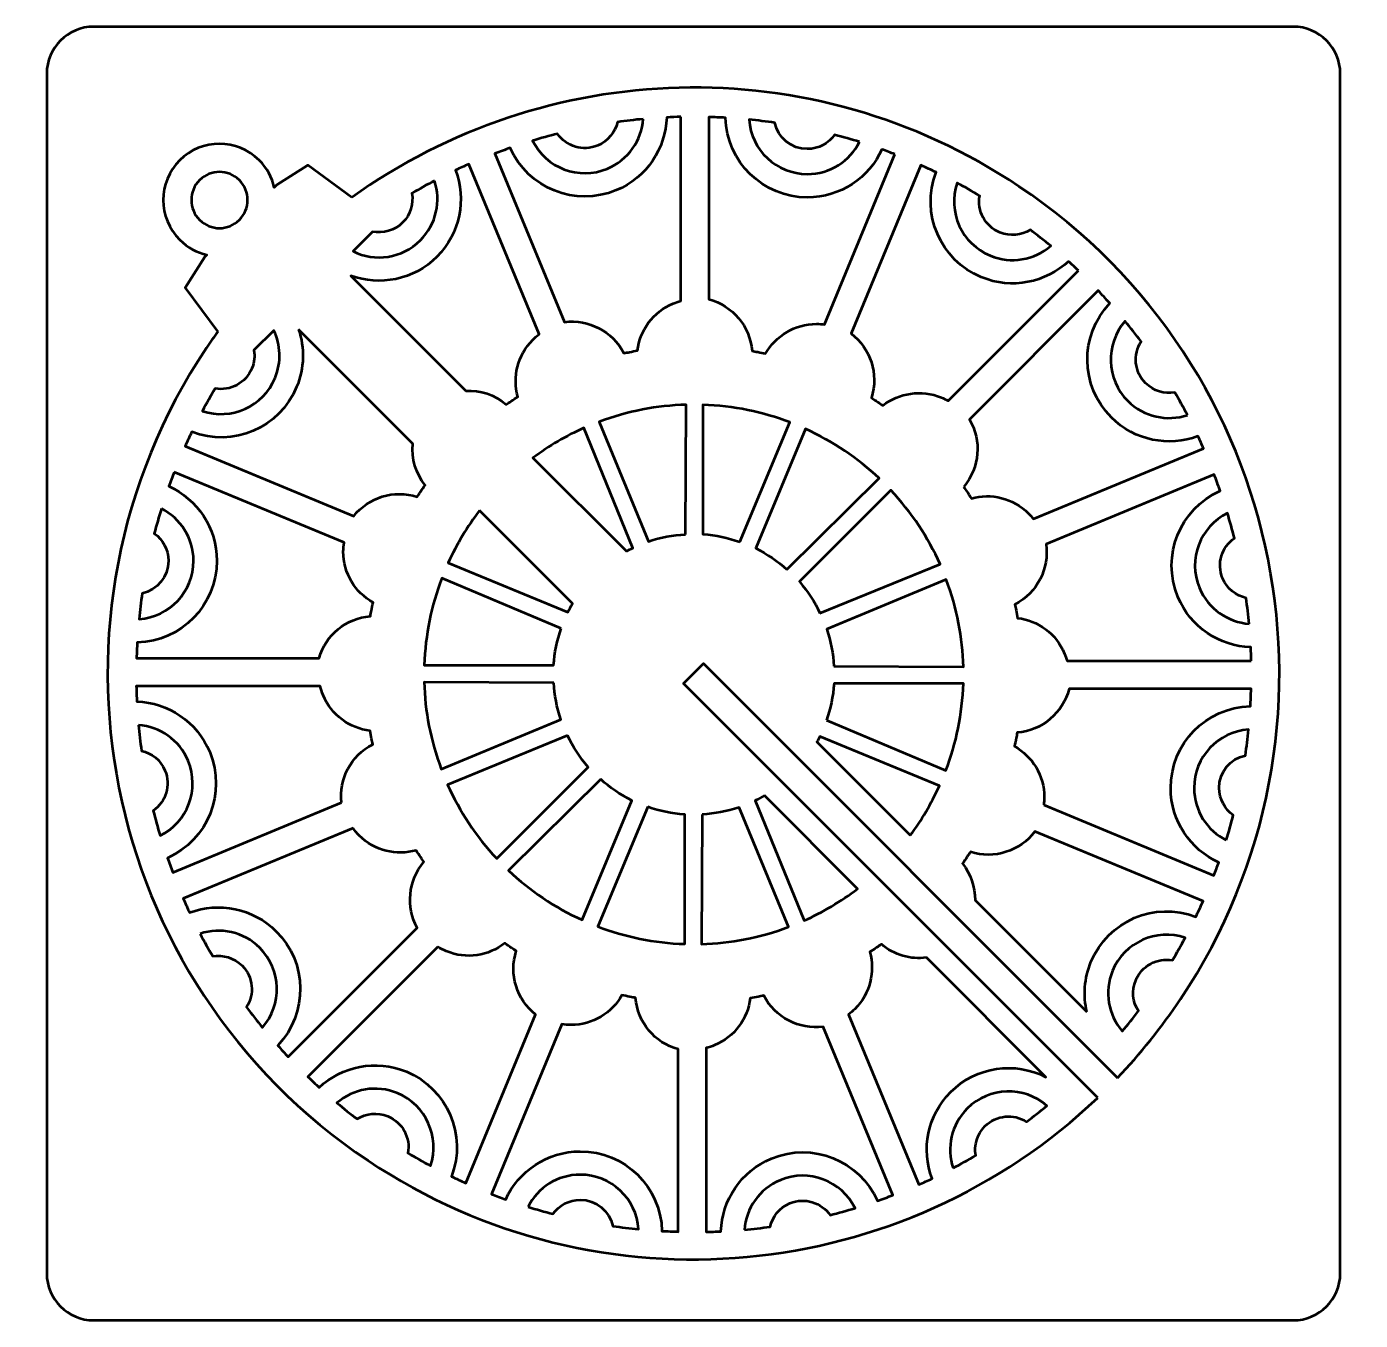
# Model space of a CAD drawing. Header units: centimetres. Extents: x -22.1 to 21.9, y -6.9 to 14.1.
# Drawn here: x -22.11 to -7.89, y -6.9 to 6.9 of the extents above; entities that cross this region are included whole.
import ezdxf

# ---------------------------------------------------------------- set-up
doc = ezdxf.new("R2010")
doc.units = ezdxf.units.CM
doc.header["$MEASUREMENT"] = 0
doc.layers.add('Layer 1', color=7, linetype='Continuous')

msp = doc.modelspace()

# ---------------------------------------------------------------- linework, layer by layer
at = {"layer": 'Layer 1', "color": 1, "lineweight": 53}
msp.add_open_spline([(-21.9, -6.4), (-21.9, -6.4), (-21.9, 6.4), (-21.9, 6.4), (-21.9, 6.4), (-21.9, 6.67609), (-21.67609, 6.9), (-21.4, 6.9), (-21.4, 6.9), (-21.4, 6.9), (-8.6, 6.9), (-8.6, 6.9), (-8.6, 6.9), (-8.32391, 6.9), (-8.1, 6.67609), (-8.1, 6.4), (-8.1, 6.4), (-8.1, 6.4), (-8.1, -6.4), (-8.1, -6.4), (-8.1, -6.4), (-8.1, -6.67609), (-8.32391, -6.9), (-8.6, -6.9), (-8.6, -6.9), (-8.6, -6.9), (-21.4, -6.9), (-21.4, -6.9), (-21.4, -6.9), (-21.67609, -6.9), (-21.9, -6.67609), (-21.9, -6.4)], degree=3, knots=[0, 0, 0, 0, 0.11111111, 0.11111111, 0.11111111, 0.11111111, 0.22222222, 0.22222222, 0.22222222, 0.22222222, 0.33333333, 0.33333333, 0.33333333, 0.33333333, 0.44444444, 0.44444444, 0.44444444, 0.44444444, 0.55555556, 0.55555556, 0.55555556, 0.55555556, 0.66666667, 0.66666667, 0.66666667, 0.66666667, 0.77777778, 0.77777778, 0.77777778, 0.77777778, 1, 1, 1, 1], dxfattribs=at)
at = {"layer": 'Layer 1', "color": 3, "lineweight": 53}
for points in [[(-10.47533, -4.31255), (-10.23171, -4.05638), (-10.00639, -3.77625), (-9.80332, -3.47233), (-9.80332, -3.47233), (-7.88593, -0.60276), (-8.65812, 3.27929), (-11.52768, 5.19667), (-11.52768, 5.19667), (-13.75484, 6.68481), (-16.59176, 6.55254), (-18.64675, 5.07719)], [(-20.07625, 3.64548), (-20.11711, 3.58853), (-20.15745, 3.53103), (-20.19668, 3.47231), (-20.19668, 3.47231), (-22.11407, 0.60273), (-21.34188, -3.27931), (-18.47232, -5.19669), (-18.47232, -5.19669), (-15.99298, -6.85332), (-12.75804, -6.50185), (-10.68731, -4.52484)]]:
    msp.add_open_spline(points, degree=3, knots=[0, 0, 0, 0, 0.25, 0.25, 0.25, 0.25, 0.5, 0.5, 0.5, 0.5, 1, 1, 1, 1], dxfattribs=at)
at = {"layer": 'Layer 1', "lineweight": 53}
for points, knots in [([(-15.135, 5.93775), (-15.135, 5.93775), (-15.135, 3.97382), (-15.135, 3.97382), (-15.135, 3.97382), (-15.16273, 3.96662), (-15.1903, 3.95743), (-15.21753, 3.94615), (-15.21753, 3.94615), (-15.43295, 3.85693), (-15.57172, 3.66089), (-15.59796, 3.44484), (-15.59796, 3.44484), (-15.6264, 3.43985), (-15.65486, 3.43451), (-15.68328, 3.4288), (-15.68328, 3.4288), (-15.7033, 3.42479), (-15.72331, 3.42058), (-15.74331, 3.41621), (-15.74331, 3.41621), (-15.86427, 3.65184), (-16.11941, 3.78148), (-16.37454, 3.74959), (-16.37454, 3.74959), (-16.37454, 3.74959), (-17.11876, 5.54629), (-17.11876, 5.54629), (-17.11876, 5.54629), (-17.06445, 5.56705), (-17.01001, 5.58696), (-16.95548, 5.60603), (-16.95548, 5.60603), (-16.7639, 5.1753), (-16.26269, 4.97345), (-15.82456, 5.15494), (-15.82456, 5.15494), (-15.49809, 5.29017), (-15.29736, 5.60075), (-15.28626, 5.93235), (-15.28626, 5.93235), (-15.23579, 5.93479), (-15.18537, 5.9366), (-15.135, 5.93775)], [0, 0, 0, 0, 0.08333333, 0.08333333, 0.08333333, 0.08333333, 0.16666667, 0.16666667, 0.16666667, 0.16666667, 0.25, 0.25, 0.25, 0.25, 0.33333333, 0.33333333, 0.33333333, 0.33333333, 0.41666667, 0.41666667, 0.41666667, 0.41666667, 0.5, 0.5, 0.5, 0.5, 0.58333333, 0.58333333, 0.58333333, 0.58333333, 0.66666667, 0.66666667, 0.66666667, 0.66666667, 0.75, 0.75, 0.75, 0.75, 0.83333333, 0.83333333, 0.83333333, 0.83333333, 1, 1, 1, 1]), ([(-15.53674, 5.91475), (-15.55378, 5.68762), (-15.69511, 5.47818), (-15.91989, 5.38506), (-15.91989, 5.38506), (-16.22481, 5.25879), (-16.57248, 5.39237), (-16.71678, 5.68381), (-16.71678, 5.68381), (-16.6283, 5.71065), (-16.53958, 5.73513), (-16.4507, 5.75768), (-16.4507, 5.75768), (-16.35728, 5.62313), (-16.17977, 5.56691), (-16.02225, 5.63215), (-16.02225, 5.63215), (-15.91115, 5.67817), (-15.83577, 5.77396), (-15.81119, 5.88298), (-15.81119, 5.88298), (-15.7197, 5.89574), (-15.6282, 5.90639), (-15.53674, 5.91475)], [0, 0, 0, 0, 0.14285714, 0.14285714, 0.14285714, 0.14285714, 0.28571429, 0.28571429, 0.28571429, 0.28571429, 0.42857143, 0.42857143, 0.42857143, 0.42857143, 0.57142857, 0.57142857, 0.57142857, 0.57142857, 0.71428571, 0.71428571, 0.71428571, 0.71428571, 1, 1, 1, 1]), ([(-12.85172, 5.53917), (-12.85172, 5.53917), (-13.60358, 3.72399), (-13.60358, 3.72399), (-13.60358, 3.72399), (-13.63086, 3.72764), (-13.65868, 3.72955), (-13.68697, 3.72955), (-13.68697, 3.72955), (-13.92012, 3.72954), (-14.12335, 3.60153), (-14.23026, 3.41197), (-14.23026, 3.41197), (-14.25846, 3.41825), (-14.2868, 3.4242), (-14.31524, 3.4298), (-14.31524, 3.4298), (-14.33528, 3.43376), (-14.35536, 3.43753), (-14.37552, 3.44113), (-14.37552, 3.44113), (-14.39721, 3.7065), (-14.58514, 3.92483), (-14.835, 3.99178), (-14.835, 3.99178), (-14.835, 3.99178), (-14.835, 5.93556), (-14.835, 5.93556), (-14.835, 5.93556), (-14.77556, 5.93396), (-14.71637, 5.93148), (-14.6574, 5.92815), (-14.6574, 5.92815), (-14.64524, 5.45689), (-14.25943, 5.07861), (-13.78519, 5.07861), (-13.78519, 5.07861), (-13.43183, 5.07861), (-13.12751, 5.28875), (-12.99037, 5.59084), (-12.99037, 5.59084), (-12.94387, 5.57417), (-12.89766, 5.55694), (-12.85172, 5.53917)], [0, 0, 0, 0, 0.08333333, 0.08333333, 0.08333333, 0.08333333, 0.16666667, 0.16666667, 0.16666667, 0.16666667, 0.25, 0.25, 0.25, 0.25, 0.33333333, 0.33333333, 0.33333333, 0.33333333, 0.41666667, 0.41666667, 0.41666667, 0.41666667, 0.5, 0.5, 0.5, 0.5, 0.58333333, 0.58333333, 0.58333333, 0.58333333, 0.66666667, 0.66666667, 0.66666667, 0.66666667, 0.75, 0.75, 0.75, 0.75, 0.83333333, 0.83333333, 0.83333333, 0.83333333, 1, 1, 1, 1]), ([(-13.22852, 5.67044), (-13.33119, 5.46714), (-13.54189, 5.32771), (-13.78522, 5.32771), (-13.78522, 5.32771), (-14.11525, 5.32772), (-14.38531, 5.58417), (-14.4071, 5.90866), (-14.4071, 5.90866), (-14.31508, 5.89962), (-14.22374, 5.88826), (-14.13302, 5.87509), (-14.13302, 5.87509), (-14.09819, 5.71503), (-13.9557, 5.59516), (-13.78522, 5.59516), (-13.78522, 5.59516), (-13.66496, 5.59515), (-13.55866, 5.65481), (-13.49424, 5.74612), (-13.49424, 5.74612), (-13.40482, 5.72289), (-13.31621, 5.69771), (-13.22852, 5.67044)], [0, 0, 0, 0, 0.14285714, 0.14285714, 0.14285714, 0.14285714, 0.28571429, 0.28571429, 0.28571429, 0.28571429, 0.42857143, 0.42857143, 0.42857143, 0.42857143, 0.57142857, 0.57142857, 0.57142857, 0.57142857, 0.71428571, 0.71428571, 0.71428571, 0.71428571, 1, 1, 1, 1]), ([(-18.64675, 5.07719), (-18.64675, 5.07719), (-19.11494, 5.42309), (-19.11494, 5.42309), (-19.11494, 5.42309), (-19.11494, 5.42309), (-19.44446, 5.2138), (-19.44446, 5.2138), (-19.44446, 5.2138), (-19.44446, 5.2138), (-19.47244, 5.18583), (-19.47244, 5.18583), (-19.47244, 5.18583), (-19.49679, 5.29186), (-19.55022, 5.39258), (-19.63282, 5.47517), (-19.63282, 5.47517), (-19.86709, 5.70944), (-20.24706, 5.70943), (-20.48135, 5.47515), (-20.48135, 5.47515), (-20.71561, 5.24088), (-20.71561, 4.86091), (-20.48135, 4.62665), (-20.48135, 4.62665), (-20.39875, 4.54405), (-20.29804, 4.49061), (-20.192, 4.46626), (-20.192, 4.46626), (-20.192, 4.46626), (-20.21377, 4.44449), (-20.21377, 4.44449), (-20.21377, 4.44449), (-20.21377, 4.44449), (-20.42309, 4.11493), (-20.42309, 4.11493), (-20.42309, 4.11493), (-20.42309, 4.11493), (-20.07625, 3.64548), (-20.07625, 3.64548)], [0, 0, 0, 0, 0.09090909, 0.09090909, 0.09090909, 0.09090909, 0.18181818, 0.18181818, 0.18181818, 0.18181818, 0.27272727, 0.27272727, 0.27272727, 0.27272727, 0.36363636, 0.36363636, 0.36363636, 0.36363636, 0.45454545, 0.45454545, 0.45454545, 0.45454545, 0.54545455, 0.54545455, 0.54545455, 0.54545455, 0.63636364, 0.63636364, 0.63636364, 0.63636364, 0.72727273, 0.72727273, 0.72727273, 0.72727273, 0.81818182, 0.81818182, 0.81818182, 0.81818182, 1, 1, 1, 1]), ([(-17.42975, 3.01664), (-17.42975, 3.01664), (-18.64719, 4.23407), (-18.64719, 4.23407), (-18.64719, 4.23407), (-18.64719, 4.23407), (-18.65605, 4.24294), (-18.65605, 4.24294), (-18.65605, 4.24294), (-18.34679, 4.12942), (-17.98618, 4.19675), (-17.7379, 4.44503), (-17.7379, 4.44503), (-17.48803, 4.6949), (-17.42144, 5.05865), (-17.53807, 5.36925), (-17.53807, 5.36925), (-17.49121, 5.39138), (-17.44413, 5.41286), (-17.39684, 5.4337), (-17.39684, 5.4337), (-17.39684, 5.4337), (-16.64562, 3.62009), (-16.64562, 3.62009), (-16.64562, 3.62009), (-16.66965, 3.6022), (-16.69268, 3.58237), (-16.7145, 3.56056), (-16.7145, 3.56056), (-16.87936, 3.39569), (-16.93255, 3.16146), (-16.87412, 2.95182), (-16.87412, 2.95182), (-16.89849, 2.93633), (-16.92274, 2.9205), (-16.94681, 2.90434), (-16.94681, 2.90434), (-16.96376, 2.89298), (-16.98066, 2.88144), (-16.99745, 2.86973), (-16.99745, 2.86973), (-17.12133, 2.9749), (-17.27661, 3.02385), (-17.42975, 3.01664)], [0, 0, 0, 0, 0.08333333, 0.08333333, 0.08333333, 0.08333333, 0.16666667, 0.16666667, 0.16666667, 0.16666667, 0.25, 0.25, 0.25, 0.25, 0.33333333, 0.33333333, 0.33333333, 0.33333333, 0.41666667, 0.41666667, 0.41666667, 0.41666667, 0.5, 0.5, 0.5, 0.5, 0.58333333, 0.58333333, 0.58333333, 0.58333333, 0.66666667, 0.66666667, 0.66666667, 0.66666667, 0.75, 0.75, 0.75, 0.75, 0.83333333, 0.83333333, 0.83333333, 0.83333333, 1, 1, 1, 1]), ([(-10.89333, 4.29758), (-10.89333, 4.29758), (-12.28302, 2.90789), (-12.28302, 2.90789), (-12.28302, 2.90789), (-12.30617, 2.92121), (-12.33045, 2.9332), (-12.35578, 2.9437), (-12.35578, 2.9437), (-12.57119, 3.03292), (-12.80794, 2.99242), (-12.97927, 2.85821), (-12.97927, 2.85821), (-13.00291, 2.8748), (-13.02681, 2.89114), (-13.05095, 2.90721), (-13.05095, 2.90721), (-13.06794, 2.91852), (-13.08506, 2.9297), (-13.10229, 2.94073), (-13.10229, 2.94073), (-13.02041, 3.19536), (-13.1117, 3.47029), (-13.31888, 3.62742), (-13.31888, 3.62742), (-13.31888, 3.62742), (-12.57532, 5.4225), (-12.57532, 5.4225), (-12.57532, 5.4225), (-12.51999, 5.39784), (-12.46521, 5.37245), (-12.41098, 5.34632), (-12.41098, 5.34632), (-12.5801, 4.90627), (-12.36841, 4.40915), (-11.93028, 4.22767), (-11.93028, 4.22767), (-11.60381, 4.09244), (-11.24225, 4.17011), (-10.99994, 4.39674), (-10.99994, 4.39674), (-10.96394, 4.36408), (-10.9284, 4.33103), (-10.89333, 4.29758)], [0, 0, 0, 0, 0.08333333, 0.08333333, 0.08333333, 0.08333333, 0.16666667, 0.16666667, 0.16666667, 0.16666667, 0.25, 0.25, 0.25, 0.25, 0.33333333, 0.33333333, 0.33333333, 0.33333333, 0.41666667, 0.41666667, 0.41666667, 0.41666667, 0.5, 0.5, 0.5, 0.5, 0.58333333, 0.58333333, 0.58333333, 0.58333333, 0.66666667, 0.66666667, 0.66666667, 0.66666667, 0.75, 0.75, 0.75, 0.75, 0.83333333, 0.83333333, 0.83333333, 0.83333333, 1, 1, 1, 1]), ([(-20.26922, 5.26303), (-20.15208, 5.38017), (-19.96209, 5.38016), (-19.84495, 5.26303), (-19.84495, 5.26303), (-19.72781, 5.14589), (-19.72781, 4.9559), (-19.84495, 4.83876), (-19.84495, 4.83876), (-19.96209, 4.72163), (-20.15208, 4.72162), (-20.26922, 4.83876), (-20.26922, 4.83876), (-20.38635, 4.9559), (-20.38635, 5.1459), (-20.26922, 5.26303)], [0, 0, 0, 0, 0.2, 0.2, 0.2, 0.2, 0.4, 0.4, 0.4, 0.4, 0.6, 0.6, 0.6, 0.6, 1, 1, 1, 1]), ([(-17.76275, 5.25714), (-17.69159, 5.04078), (-17.742, 4.7932), (-17.91406, 4.62114), (-17.91406, 4.62114), (-18.10841, 4.4268), (-18.39912, 4.38767), (-18.63233, 4.50364), (-18.63233, 4.50364), (-18.63233, 4.50364), (-18.42298, 4.71257), (-18.42298, 4.71257), (-18.42298, 4.71257), (-18.31076, 4.69079), (-18.19008, 4.72334), (-18.10316, 4.81026), (-18.10316, 4.81026), (-18.01813, 4.89529), (-17.98514, 5.01264), (-18.00415, 5.12276), (-18.00415, 5.12276), (-17.92451, 5.16956), (-17.84405, 5.21441), (-17.76275, 5.25714)], [0, 0, 0, 0, 0.14285714, 0.14285714, 0.14285714, 0.14285714, 0.28571429, 0.28571429, 0.28571429, 0.28571429, 0.42857143, 0.42857143, 0.42857143, 0.42857143, 0.57142857, 0.57142857, 0.57142857, 0.57142857, 0.71428571, 0.71428571, 0.71428571, 0.71428571, 1, 1, 1, 1]), ([(-11.83497, 4.45781), (-12.13987, 4.58411), (-12.29124, 4.92439), (-12.18721, 5.23253), (-12.18721, 5.23253), (-12.10565, 5.18896), (-12.02562, 5.14352), (-11.94683, 5.09662), (-11.94683, 5.09662), (-11.9759, 4.93541), (-11.89014, 4.77014), (-11.73262, 4.70489), (-11.73262, 4.70489), (-11.62153, 4.65888), (-11.50049, 4.67331), (-11.40602, 4.73301), (-11.40602, 4.73301), (-11.33231, 4.67733), (-11.26007, 4.62017), (-11.18949, 4.56142), (-11.18949, 4.56142), (-11.36215, 4.41287), (-11.61017, 4.3647), (-11.83497, 4.45781)], [0, 0, 0, 0, 0.14285714, 0.14285714, 0.14285714, 0.14285714, 0.28571429, 0.28571429, 0.28571429, 0.28571429, 0.42857143, 0.42857143, 0.42857143, 0.42857143, 0.57142857, 0.57142857, 0.57142857, 0.57142857, 0.71428571, 0.71428571, 0.71428571, 0.71428571, 1, 1, 1, 1]), ([(-12.11749, 1.99119), (-11.94386, 2.19573), (-11.9234, 2.48586), (-12.05605, 2.71059), (-12.05605, 2.71059), (-12.05605, 2.71059), (-10.68254, 4.0841), (-10.68254, 4.0841), (-10.68254, 4.0841), (-10.64028, 4.03958), (-10.59884, 3.99458), (-10.55822, 3.94911), (-10.55822, 3.94911), (-10.88287, 3.60727), (-10.87752, 3.06698), (-10.5422, 2.73164), (-10.5422, 2.73164), (-10.29233, 2.48177), (-9.92857, 2.41518), (-9.61798, 2.53182), (-9.61798, 2.53182), (-9.59737, 2.48818), (-9.57733, 2.44434), (-9.55784, 2.40033), (-9.55784, 2.40033), (-9.55784, 2.40033), (-11.37379, 1.64814), (-11.37379, 1.64814), (-11.37379, 1.64814), (-11.38989, 1.66902), (-11.40753, 1.6891), (-11.42666, 1.70825), (-11.42666, 1.70825), (-11.59154, 1.87311), (-11.82576, 1.9263), (-12.03541, 1.86786), (-12.03541, 1.86786), (-12.0509, 1.89224), (-12.06673, 1.91648), (-12.08289, 1.94056), (-12.08289, 1.94056), (-12.09425, 1.95751), (-12.10578, 1.9744), (-12.11749, 1.99119)], [0, 0, 0, 0, 0.08333333, 0.08333333, 0.08333333, 0.08333333, 0.16666667, 0.16666667, 0.16666667, 0.16666667, 0.25, 0.25, 0.25, 0.25, 0.33333333, 0.33333333, 0.33333333, 0.33333333, 0.41666667, 0.41666667, 0.41666667, 0.41666667, 0.5, 0.5, 0.5, 0.5, 0.58333333, 0.58333333, 0.58333333, 0.58333333, 0.66666667, 0.66666667, 0.66666667, 0.66666667, 0.75, 0.75, 0.75, 0.75, 0.83333333, 0.83333333, 0.83333333, 0.83333333, 1, 1, 1, 1]), ([(-9.73008, 2.7565), (-9.94644, 2.68533), (-10.19402, 2.73574), (-10.36608, 2.9078), (-10.36608, 2.9078), (-10.59943, 3.14117), (-10.60906, 3.51347), (-10.39502, 3.75833), (-10.39502, 3.75833), (-10.33637, 3.68687), (-10.27979, 3.61427), (-10.22496, 3.54078), (-10.22496, 3.54078), (-10.31352, 3.40298), (-10.29753, 3.21747), (-10.17697, 3.09691), (-10.17697, 3.09691), (-10.09194, 3.01188), (-9.97459, 2.97889), (-9.86447, 2.9979), (-9.86447, 2.9979), (-9.81766, 2.91825), (-9.77281, 2.83779), (-9.73008, 2.7565)], [0, 0, 0, 0, 0.14285714, 0.14285714, 0.14285714, 0.14285714, 0.28571429, 0.28571429, 0.28571429, 0.28571429, 0.42857143, 0.42857143, 0.42857143, 0.42857143, 0.57142857, 0.57142857, 0.57142857, 0.57142857, 0.71428571, 0.71428571, 0.71428571, 0.71428571, 1, 1, 1, 1]), ([(-19.21287, 3.66839), (-19.21287, 3.66839), (-17.99489, 2.4504), (-17.99489, 2.4504), (-17.99489, 2.4504), (-18.00974, 2.29058), (-17.96171, 2.13209), (-17.86446, 2.00796), (-17.86446, 2.00796), (-17.88105, 1.98432), (-17.8974, 1.96042), (-17.91346, 1.93627), (-17.91346, 1.93627), (-17.92477, 1.91928), (-17.93594, 1.90218), (-17.94699, 1.88493), (-17.94699, 1.88493), (-18.1968, 1.96527), (-18.46618, 1.87891), (-18.62466, 1.67996), (-18.62466, 1.67996), (-18.62466, 1.67996), (-20.42296, 2.42485), (-20.42296, 2.42485), (-20.42296, 2.42485), (-20.40012, 2.47579), (-20.37666, 2.52626), (-20.35257, 2.57625), (-20.35257, 2.57625), (-19.91253, 2.40712), (-19.4154, 2.61882), (-19.23392, 3.05695), (-19.23392, 3.05695), (-19.15, 3.25955), (-19.14809, 3.47565), (-19.21287, 3.66839)], [0, 0, 0, 0, 0.1, 0.1, 0.1, 0.1, 0.2, 0.2, 0.2, 0.2, 0.3, 0.3, 0.3, 0.3, 0.4, 0.4, 0.4, 0.4, 0.5, 0.5, 0.5, 0.5, 0.6, 0.6, 0.6, 0.6, 0.7, 0.7, 0.7, 0.7, 0.8, 0.8, 0.8, 0.8, 1, 1, 1, 1]), ([(-19.46406, 3.15226), (-19.59036, 2.84736), (-19.93066, 2.69598), (-20.23878, 2.80002), (-20.23878, 2.80002), (-20.1952, 2.88158), (-20.14977, 2.96161), (-20.10286, 3.04041), (-20.10286, 3.04041), (-19.94166, 3.01132), (-19.77639, 3.09709), (-19.71114, 3.2546), (-19.71114, 3.2546), (-19.68467, 3.31852), (-19.67822, 3.38573), (-19.68887, 3.44927), (-19.68887, 3.44927), (-19.68887, 3.44927), (-19.47777, 3.65992), (-19.47777, 3.65992), (-19.47777, 3.65992), (-19.40408, 3.5059), (-19.39357, 3.32244), (-19.46406, 3.15226)], [0, 0, 0, 0, 0.14285714, 0.14285714, 0.14285714, 0.14285714, 0.28571429, 0.28571429, 0.28571429, 0.28571429, 0.42857143, 0.42857143, 0.42857143, 0.42857143, 0.57142857, 0.57142857, 0.57142857, 0.57142857, 0.71428571, 0.71428571, 0.71428571, 0.71428571, 1, 1, 1, 1]), ([(-15.08542, 1.48432), (-15.21702, 1.47741), (-15.34949, 1.45298), (-15.47962, 1.40961), (-15.47962, 1.40961), (-15.47962, 1.40961), (-16.00766, 2.68441), (-16.00766, 2.68441), (-16.00766, 2.68441), (-15.70219, 2.79924), (-15.38869, 2.85865), (-15.0785, 2.86741), (-15.0785, 2.86741), (-15.0785, 2.86741), (-15.08542, 1.48432), (-15.08542, 1.48432)], [0, 0, 0, 0, 0.2, 0.2, 0.2, 0.2, 0.4, 0.4, 0.4, 0.4, 0.6, 0.6, 0.6, 0.6, 1, 1, 1, 1]), ([(-14.507, 1.40454), (-14.63123, 1.44853), (-14.76296, 1.47665), (-14.89979, 1.48638), (-14.89979, 1.48638), (-14.89979, 1.48638), (-14.89978, 2.86621), (-14.89978, 2.86621), (-14.89978, 2.86621), (-14.57361, 2.85539), (-14.26126, 2.79031), (-13.97134, 2.67969), (-13.97134, 2.67969), (-13.97134, 2.67969), (-14.507, 1.40454), (-14.507, 1.40454)], [0, 0, 0, 0, 0.2, 0.2, 0.2, 0.2, 0.4, 0.4, 0.4, 0.4, 0.6, 0.6, 0.6, 0.6, 1, 1, 1, 1]), ([(-15.71638, 1.30327), (-15.71638, 1.30327), (-16.71296, 2.29985), (-16.71296, 2.29985), (-16.71296, 2.29985), (-16.5417, 2.42781), (-16.35942, 2.53423), (-16.16984, 2.6191), (-16.16984, 2.6191), (-16.16984, 2.6191), (-15.64694, 1.33865), (-15.64694, 1.33865), (-15.64694, 1.33865), (-15.67032, 1.3275), (-15.69347, 1.3157), (-15.71638, 1.30327)], [0, 0, 0, 0, 0.2, 0.2, 0.2, 0.2, 0.4, 0.4, 0.4, 0.4, 0.6, 0.6, 0.6, 0.6, 1, 1, 1, 1]), ([(-14.00314, 1.10949), (-14.10108, 1.19766), (-14.21203, 1.27405), (-14.3347, 1.33541), (-14.3347, 1.33541), (-14.3347, 1.33541), (-13.80667, 2.6102), (-13.80667, 2.6102), (-13.80667, 2.6102), (-13.50948, 2.4754), (-13.2458, 2.29573), (-13.02028, 2.0826), (-13.02028, 2.0826), (-13.02028, 2.0826), (-14.00314, 1.10949), (-14.00314, 1.10949)], [0, 0, 0, 0, 0.2, 0.2, 0.2, 0.2, 0.4, 0.4, 0.4, 0.4, 0.6, 0.6, 0.6, 0.6, 1, 1, 1, 1]), ([(-20.54029, 2.14872), (-20.54029, 2.14872), (-18.72813, 1.39812), (-18.72813, 1.39812), (-18.72813, 1.39812), (-18.73316, 1.36624), (-18.7358, 1.33356), (-18.7358, 1.30026), (-18.7358, 1.30026), (-18.73579, 1.06711), (-18.60779, 0.86388), (-18.41822, 0.75696), (-18.41822, 0.75696), (-18.4245, 0.72876), (-18.43045, 0.70043), (-18.43606, 0.67198), (-18.43606, 0.67198), (-18.44001, 0.65195), (-18.44379, 0.63187), (-18.44739, 0.61171), (-18.44739, 0.61171), (-18.70822, 0.59039), (-18.9236, 0.40846), (-18.99447, 0.16499), (-18.99447, 0.16499), (-18.99447, 0.16499), (-20.94146, 0.16499), (-20.94146, 0.16499), (-20.94146, 0.16499), (-20.93985, 0.22013), (-20.9375, 0.27508), (-20.93441, 0.32983), (-20.93441, 0.32983), (-20.46314, 0.34198), (-20.08487, 0.72779), (-20.08485, 1.20202), (-20.08485, 1.20202), (-20.08486, 1.5554), (-20.29499, 1.85972), (-20.5971, 1.99685), (-20.5971, 1.99685), (-20.57882, 2.04782), (-20.5599, 2.09844), (-20.54029, 2.14872)], [0, 0, 0, 0, 0.08333333, 0.08333333, 0.08333333, 0.08333333, 0.16666667, 0.16666667, 0.16666667, 0.16666667, 0.25, 0.25, 0.25, 0.25, 0.33333333, 0.33333333, 0.33333333, 0.33333333, 0.41666667, 0.41666667, 0.41666667, 0.41666667, 0.5, 0.5, 0.5, 0.5, 0.58333333, 0.58333333, 0.58333333, 0.58333333, 0.66666667, 0.66666667, 0.66666667, 0.66666667, 0.75, 0.75, 0.75, 0.75, 0.83333333, 0.83333333, 0.83333333, 0.83333333, 1, 1, 1, 1]), ([(-9.04963, 0.13499), (-9.04963, 0.13499), (-11.01507, 0.13499), (-11.01507, 0.13499), (-11.01507, 0.13499), (-11.022, 0.16063), (-11.03064, 0.1861), (-11.04106, 0.21129), (-11.04106, 0.21129), (-11.13029, 0.42669), (-11.32634, 0.56546), (-11.54238, 0.5917), (-11.54238, 0.5917), (-11.54738, 0.62015), (-11.55271, 0.6486), (-11.55841, 0.67704), (-11.55841, 0.67704), (-11.56243, 0.69704), (-11.56664, 0.71705), (-11.57102, 0.73706), (-11.57102, 0.73706), (-11.33202, 0.85975), (-11.20207, 1.12047), (-11.2391, 1.37921), (-11.2391, 1.37921), (-11.2391, 1.37921), (-9.44474, 2.12246), (-9.44474, 2.12246), (-9.44474, 2.12246), (-9.4226, 2.06483), (-9.40143, 2.00709), (-9.38119, 1.94922), (-9.38119, 1.94922), (-9.81193, 1.75765), (-10.01377, 1.25644), (-9.83229, 0.81831), (-9.83229, 0.81831), (-9.69706, 0.49183), (-9.38648, 0.29111), (-9.05489, 0.28002), (-9.05489, 0.28002), (-9.05254, 0.23162), (-9.05078, 0.18328), (-9.04963, 0.13499)], [0, 0, 0, 0, 0.08333333, 0.08333333, 0.08333333, 0.08333333, 0.16666667, 0.16666667, 0.16666667, 0.16666667, 0.25, 0.25, 0.25, 0.25, 0.33333333, 0.33333333, 0.33333333, 0.33333333, 0.41666667, 0.41666667, 0.41666667, 0.41666667, 0.5, 0.5, 0.5, 0.5, 0.58333333, 0.58333333, 0.58333333, 0.58333333, 0.66666667, 0.66666667, 0.66666667, 0.66666667, 0.75, 0.75, 0.75, 0.75, 0.83333333, 0.83333333, 0.83333333, 0.83333333, 1, 1, 1, 1]), ([(-13.65055, 0.64407), (-13.7073, 0.76301), (-13.78057, 0.87605), (-13.87042, 0.97969), (-13.87042, 0.97969), (-13.87042, 0.97969), (-12.89474, 1.95537), (-12.89474, 1.95537), (-12.89474, 1.95537), (-12.67175, 1.7171), (-12.4969, 1.4502), (-12.3701, 1.16697), (-12.3701, 1.16697), (-12.3701, 1.16697), (-13.65055, 0.64407), (-13.65055, 0.64407)], [0, 0, 0, 0, 0.2, 0.2, 0.2, 0.2, 0.4, 0.4, 0.4, 0.4, 0.6, 0.6, 0.6, 0.6, 1, 1, 1, 1]), ([(-20.6767, 1.75871), (-20.4734, 1.65604), (-20.33397, 1.44534), (-20.33397, 1.20201), (-20.33397, 1.20201), (-20.33397, 0.87198), (-20.59042, 0.60191), (-20.91491, 0.58012), (-20.91491, 0.58012), (-20.90586, 0.67214), (-20.89452, 0.76347), (-20.88134, 0.85421), (-20.88134, 0.85421), (-20.72129, 0.88904), (-20.60141, 1.03152), (-20.60142, 1.202), (-20.60142, 1.202), (-20.6014, 1.32227), (-20.66106, 1.42856), (-20.75237, 1.49299), (-20.75237, 1.49299), (-20.72914, 1.5824), (-20.70397, 1.67102), (-20.6767, 1.75871)], [0, 0, 0, 0, 0.14285714, 0.14285714, 0.14285714, 0.14285714, 0.28571429, 0.28571429, 0.28571429, 0.28571429, 0.42857143, 0.42857143, 0.42857143, 0.42857143, 0.57142857, 0.57142857, 0.57142857, 0.57142857, 0.71428571, 0.71428571, 0.71428571, 0.71428571, 1, 1, 1, 1]), ([(-17.28304, 1.73856), (-17.28304, 1.73856), (-16.29062, 0.74614), (-16.29062, 0.74614), (-16.29062, 0.74614), (-16.30862, 0.71574), (-16.32565, 0.68453), (-16.34166, 0.65252), (-16.34166, 0.65252), (-16.34166, 0.65252), (-17.61646, 1.18055), (-17.61646, 1.18055), (-17.61646, 1.18055), (-17.52484, 1.38252), (-17.41252, 1.569), (-17.28304, 1.73856)], [0, 0, 0, 0, 0.2, 0.2, 0.2, 0.2, 0.4, 0.4, 0.4, 0.4, 0.6, 0.6, 0.6, 0.6, 1, 1, 1, 1]), ([(-9.07247, 0.53048), (-9.2996, 0.54753), (-9.50905, 0.68885), (-9.60217, 0.91367), (-9.60217, 0.91367), (-9.72844, 1.21855), (-9.59486, 1.56622), (-9.30342, 1.71052), (-9.30342, 1.71052), (-9.27657, 1.62204), (-9.25209, 1.53333), (-9.22955, 1.44445), (-9.22955, 1.44445), (-9.3641, 1.35102), (-9.42032, 1.17352), (-9.35507, 1.016), (-9.35507, 1.016), (-9.30906, 0.9049), (-9.21327, 0.82952), (-9.10424, 0.80493), (-9.10424, 0.80493), (-9.09149, 0.71345), (-9.08084, 0.62195), (-9.07247, 0.53048)], [0, 0, 0, 0, 0.14285714, 0.14285714, 0.14285714, 0.14285714, 0.28571429, 0.28571429, 0.28571429, 0.28571429, 0.42857143, 0.42857143, 0.42857143, 0.42857143, 0.57142857, 0.57142857, 0.57142857, 0.57142857, 0.71428571, 0.71428571, 0.71428571, 0.71428571, 1, 1, 1, 1]), ([(-16.41079, 0.48023), (-16.45478, 0.356), (-16.48291, 0.22426), (-16.49265, 0.08743), (-16.49265, 0.08743), (-16.49265, 0.08743), (-17.87246, 0.08744), (-17.87246, 0.08744), (-17.87246, 0.08744), (-17.86164, 0.4136), (-17.79656, 0.72596), (-17.68595, 1.0159), (-17.68595, 1.0159), (-17.68595, 1.0159), (-16.41079, 0.48023), (-16.41079, 0.48023)], [0, 0, 0, 0, 0.2, 0.2, 0.2, 0.2, 0.4, 0.4, 0.4, 0.4, 0.6, 0.6, 0.6, 0.6, 1, 1, 1, 1]), ([(-13.50291, 0.07916), (-13.50982, 0.21076), (-13.53425, 0.34324), (-13.57761, 0.47337), (-13.57761, 0.47337), (-13.57761, 0.47337), (-12.30282, 1.0014), (-12.30282, 1.0014), (-12.30282, 1.0014), (-12.18798, 0.69593), (-12.12858, 0.38244), (-12.11982, 0.07225), (-12.11982, 0.07225), (-12.11982, 0.07225), (-13.50291, 0.07916), (-13.50291, 0.07916)], [0, 0, 0, 0, 0.2, 0.2, 0.2, 0.2, 0.4, 0.4, 0.4, 0.4, 0.6, 0.6, 0.6, 0.6, 1, 1, 1, 1]), ([(-10.68731, -4.52484), (-10.68731, -4.52484), (-15.10607, -0.10608), (-15.10607, -0.10608), (-15.10607, -0.10608), (-15.10607, -0.10608), (-14.89393, 0.10607), (-14.89393, 0.10607), (-14.89393, 0.10607), (-14.89393, 0.10607), (-10.47533, -4.31255), (-10.47533, -4.31255)], [0, 0, 0, 0, 0.25, 0.25, 0.25, 0.25, 0.5, 0.5, 0.5, 0.5, 1, 1, 1, 1]), ([(-18.75701, -1.37762), (-18.75701, -1.37762), (-20.55591, -2.12274), (-20.55591, -2.12274), (-20.55591, -2.12274), (-20.57546, -2.07136), (-20.59425, -2.01985), (-20.61229, -1.96825), (-20.61229, -1.96825), (-20.18155, -1.77667), (-19.97971, -1.27547), (-20.1612, -0.83732), (-20.1612, -0.83732), (-20.29642, -0.51086), (-20.607, -0.31013), (-20.9386, -0.29904), (-20.9386, -0.29904), (-20.94125, -0.2443), (-20.94315, -0.18963), (-20.94428, -0.13501), (-20.94428, -0.13501), (-20.94428, -0.13501), (-18.98323, -0.13501), (-18.98323, -0.13501), (-18.98323, -0.13501), (-18.97564, -0.16705), (-18.96541, -0.19891), (-18.95241, -0.23031), (-18.95241, -0.23031), (-18.86318, -0.44571), (-18.66714, -0.58449), (-18.4511, -0.61073), (-18.4511, -0.61073), (-18.44611, -0.63917), (-18.44076, -0.66763), (-18.43506, -0.69606), (-18.43506, -0.69606), (-18.43104, -0.71608), (-18.42684, -0.73608), (-18.42246, -0.75608), (-18.42246, -0.75608), (-18.65511, -0.87552), (-18.78446, -1.12575), (-18.75701, -1.37762)], [0, 0, 0, 0, 0.08333333, 0.08333333, 0.08333333, 0.08333333, 0.16666667, 0.16666667, 0.16666667, 0.16666667, 0.25, 0.25, 0.25, 0.25, 0.33333333, 0.33333333, 0.33333333, 0.33333333, 0.41666667, 0.41666667, 0.41666667, 0.41666667, 0.5, 0.5, 0.5, 0.5, 0.58333333, 0.58333333, 0.58333333, 0.58333333, 0.66666667, 0.66666667, 0.66666667, 0.66666667, 0.75, 0.75, 0.75, 0.75, 0.83333333, 0.83333333, 0.83333333, 0.83333333, 1, 1, 1, 1]), ([(-16.49057, -0.09819), (-16.48367, -0.22979), (-16.45923, -0.36227), (-16.41587, -0.4924), (-16.41587, -0.4924), (-16.41587, -0.4924), (-17.69066, -1.02043), (-17.69066, -1.02043), (-17.69066, -1.02043), (-17.8055, -0.71496), (-17.8649, -0.40146), (-17.87367, -0.09128), (-17.87367, -0.09128), (-17.87367, -0.09128), (-16.49057, -0.09819), (-16.49057, -0.09819)], [0, 0, 0, 0, 0.2, 0.2, 0.2, 0.2, 0.4, 0.4, 0.4, 0.4, 0.6, 0.6, 0.6, 0.6, 1, 1, 1, 1]), ([(-13.58269, -0.49926), (-13.5387, -0.37502), (-13.51057, -0.24329), (-13.50084, -0.10647), (-13.50084, -0.10647), (-13.50084, -0.10647), (-12.12102, -0.10647), (-12.12102, -0.10647), (-12.12102, -0.10647), (-12.13183, -0.43263), (-12.19692, -0.74499), (-12.30753, -1.03492), (-12.30753, -1.03492), (-12.30753, -1.03492), (-13.58269, -0.49926), (-13.58269, -0.49926)], [0, 0, 0, 0, 0.2, 0.2, 0.2, 0.2, 0.4, 0.4, 0.4, 0.4, 0.6, 0.6, 0.6, 0.6, 1, 1, 1, 1]), ([(-11.26312, -1.40176), (-11.25953, -1.37478), (-11.25769, -1.34725), (-11.25768, -1.31929), (-11.25768, -1.31929), (-11.25769, -1.08613), (-11.38569, -0.8829), (-11.57526, -0.77599), (-11.57526, -0.77599), (-11.56898, -0.74779), (-11.56303, -0.71946), (-11.55742, -0.69101), (-11.55742, -0.69101), (-11.55347, -0.67098), (-11.54969, -0.65089), (-11.54609, -0.63074), (-11.54609, -0.63074), (-11.27852, -0.60886), (-11.05881, -0.41797), (-10.99384, -0.16501), (-10.99384, -0.16501), (-10.99384, -0.16501), (-9.0515, -0.16501), (-9.0515, -0.16501), (-9.0515, -0.16501), (-9.0531, -0.22653), (-9.05563, -0.28782), (-9.05907, -0.34885), (-9.05907, -0.34885), (-9.53034, -0.36101), (-9.90861, -0.74682), (-9.90862, -1.22106), (-9.90862, -1.22106), (-9.90862, -1.57443), (-9.69849, -1.87873), (-9.39638, -2.01588), (-9.39638, -2.01588), (-9.41295, -2.0621), (-9.43007, -2.10804), (-9.44773, -2.15371), (-9.44773, -2.15371), (-9.44773, -2.15371), (-11.26312, -1.40176), (-11.26312, -1.40176)], [0, 0, 0, 0, 0.08333333, 0.08333333, 0.08333333, 0.08333333, 0.16666667, 0.16666667, 0.16666667, 0.16666667, 0.25, 0.25, 0.25, 0.25, 0.33333333, 0.33333333, 0.33333333, 0.33333333, 0.41666667, 0.41666667, 0.41666667, 0.41666667, 0.5, 0.5, 0.5, 0.5, 0.58333333, 0.58333333, 0.58333333, 0.58333333, 0.66666667, 0.66666667, 0.66666667, 0.66666667, 0.75, 0.75, 0.75, 0.75, 0.83333333, 0.83333333, 0.83333333, 0.83333333, 1, 1, 1, 1]), ([(-20.92101, -0.54951), (-20.69388, -0.56656), (-20.48443, -0.70788), (-20.39133, -0.93268), (-20.39133, -0.93268), (-20.26504, -1.23758), (-20.39861, -1.58524), (-20.69006, -1.72955), (-20.69006, -1.72955), (-20.71691, -1.64107), (-20.74139, -1.55236), (-20.76393, -1.46347), (-20.76393, -1.46347), (-20.62938, -1.37005), (-20.57316, -1.19255), (-20.63841, -1.03502), (-20.63841, -1.03502), (-20.68442, -0.92392), (-20.78021, -0.84855), (-20.88924, -0.82396), (-20.88924, -0.82396), (-20.90199, -0.73247), (-20.91264, -0.64097), (-20.92101, -0.54951)], [0, 0, 0, 0, 0.14285714, 0.14285714, 0.14285714, 0.14285714, 0.28571429, 0.28571429, 0.28571429, 0.28571429, 0.42857143, 0.42857143, 0.42857143, 0.42857143, 0.57142857, 0.57142857, 0.57142857, 0.57142857, 0.71428571, 0.71428571, 0.71428571, 0.71428571, 1, 1, 1, 1]), ([(-16.34293, -0.6631), (-16.28618, -0.78204), (-16.21291, -0.89508), (-16.12306, -0.99871), (-16.12306, -0.99871), (-16.12306, -0.99871), (-17.09874, -1.9744), (-17.09874, -1.9744), (-17.09874, -1.9744), (-17.32173, -1.73613), (-17.49658, -1.46922), (-17.62337, -1.18599), (-17.62337, -1.18599), (-17.62337, -1.18599), (-16.34293, -0.6631), (-16.34293, -0.6631)], [0, 0, 0, 0, 0.2, 0.2, 0.2, 0.2, 0.4, 0.4, 0.4, 0.4, 0.6, 0.6, 0.6, 0.6, 1, 1, 1, 1]), ([(-12.68686, -1.72626), (-12.68686, -1.72626), (-13.68283, -0.73028), (-13.68283, -0.73028), (-13.68283, -0.73028), (-13.6721, -0.71101), (-13.66176, -0.69144), (-13.65182, -0.67155), (-13.65182, -0.67155), (-13.65182, -0.67155), (-12.37702, -1.19958), (-12.37702, -1.19958), (-12.37702, -1.19958), (-12.46302, -1.38919), (-12.56729, -1.56514), (-12.68686, -1.72626)], [0, 0, 0, 0, 0.2, 0.2, 0.2, 0.2, 0.4, 0.4, 0.4, 0.4, 0.6, 0.6, 0.6, 0.6, 1, 1, 1, 1]), ([(-9.31678, -1.77773), (-9.52009, -1.67506), (-9.65951, -1.46436), (-9.65951, -1.22104), (-9.65951, -1.22104), (-9.65951, -0.89101), (-9.40306, -0.62094), (-9.07858, -0.59913), (-9.07858, -0.59913), (-9.08761, -0.69115), (-9.09896, -0.78249), (-9.11215, -0.87323), (-9.11215, -0.87323), (-9.27219, -0.90806), (-9.39207, -1.05055), (-9.39207, -1.22104), (-9.39207, -1.22104), (-9.39208, -1.34129), (-9.33242, -1.44759), (-9.24111, -1.51202), (-9.24111, -1.51202), (-9.26434, -1.60143), (-9.28951, -1.69004), (-9.31678, -1.77773)], [0, 0, 0, 0, 0.14285714, 0.14285714, 0.14285714, 0.14285714, 0.28571429, 0.28571429, 0.28571429, 0.28571429, 0.42857143, 0.42857143, 0.42857143, 0.42857143, 0.57142857, 0.57142857, 0.57142857, 0.57142857, 0.71428571, 0.71428571, 0.71428571, 0.71428571, 1, 1, 1, 1]), ([(-15.99034, -1.12852), (-15.8924, -1.21669), (-15.78145, -1.29308), (-15.65878, -1.35444), (-15.65878, -1.35444), (-15.65878, -1.35444), (-16.18681, -2.62923), (-16.18681, -2.62923), (-16.18681, -2.62923), (-16.484, -2.49443), (-16.74768, -2.31476), (-16.97322, -2.10161), (-16.97322, -2.10161), (-16.97322, -2.10161), (-15.99034, -1.12852), (-15.99034, -1.12852)], [0, 0, 0, 0, 0.2, 0.2, 0.2, 0.2, 0.4, 0.4, 0.4, 0.4, 0.6, 0.6, 0.6, 0.6, 1, 1, 1, 1]), ([(-14.24193, -1.30255), (-14.24193, -1.30255), (-13.24893, -2.29555), (-13.24893, -2.29555), (-13.24893, -2.29555), (-13.42833, -2.43307), (-13.62023, -2.54661), (-13.82026, -2.63615), (-13.82026, -2.63615), (-13.82026, -2.63615), (-14.34315, -1.3557), (-14.34315, -1.3557), (-14.34315, -1.3557), (-14.30889, -1.33936), (-14.27513, -1.32164), (-14.24193, -1.30255)], [0, 0, 0, 0, 0.2, 0.2, 0.2, 0.2, 0.4, 0.4, 0.4, 0.4, 0.6, 0.6, 0.6, 0.6, 1, 1, 1, 1]), ([(-15.48648, -1.42356), (-15.36225, -1.46755), (-15.23052, -1.49568), (-15.09369, -1.50541), (-15.09369, -1.50541), (-15.09369, -1.50541), (-15.09369, -2.88523), (-15.09369, -2.88523), (-15.09369, -2.88523), (-15.41986, -2.87442), (-15.73222, -2.80934), (-16.02215, -2.69873), (-16.02215, -2.69873), (-16.02215, -2.69873), (-15.48648, -1.42356), (-15.48648, -1.42356)], [0, 0, 0, 0, 0.2, 0.2, 0.2, 0.2, 0.4, 0.4, 0.4, 0.4, 0.6, 0.6, 0.6, 0.6, 1, 1, 1, 1]), ([(-14.90806, -1.50335), (-14.77646, -1.49644), (-14.64399, -1.47201), (-14.51386, -1.42864), (-14.51386, -1.42864), (-14.51386, -1.42864), (-13.98582, -2.70344), (-13.98582, -2.70344), (-13.98582, -2.70344), (-14.29129, -2.81827), (-14.60479, -2.87767), (-14.91498, -2.88643), (-14.91498, -2.88643), (-14.91498, -2.88643), (-14.90806, -1.50335), (-14.90806, -1.50335)], [0, 0, 0, 0, 0.2, 0.2, 0.2, 0.2, 0.4, 0.4, 0.4, 0.4, 0.6, 0.6, 0.6, 0.6, 1, 1, 1, 1]), ([(-18.63207, -1.65059), (-18.61271, -1.67744), (-18.59097, -1.70311), (-18.56682, -1.72727), (-18.56682, -1.72727), (-18.40194, -1.89214), (-18.16772, -1.94532), (-17.95807, -1.88689), (-17.95807, -1.88689), (-17.94258, -1.91126), (-17.92675, -1.93551), (-17.91059, -1.95959), (-17.91059, -1.95959), (-17.89923, -1.97654), (-17.88769, -1.99342), (-17.87599, -2.01022), (-17.87599, -2.01022), (-18.04546, -2.20987), (-18.06903, -2.49105), (-17.9467, -2.71337), (-17.9467, -2.71337), (-17.9467, -2.71337), (-19.32335, -4.09001), (-19.32335, -4.09001), (-19.32335, -4.09001), (-19.36132, -4.04978), (-19.39862, -4.00914), (-19.43526, -3.96814), (-19.43526, -3.96814), (-19.11061, -3.62629), (-19.11595, -3.086), (-19.45128, -2.75067), (-19.45128, -2.75067), (-19.70115, -2.5008), (-20.06491, -2.43421), (-20.3755, -2.55085), (-20.3755, -2.55085), (-20.39898, -2.50114), (-20.42173, -2.4512), (-20.44373, -2.40101), (-20.44373, -2.40101), (-20.44373, -2.40101), (-18.63207, -1.65059), (-18.63207, -1.65059)], [0, 0, 0, 0, 0.08333333, 0.08333333, 0.08333333, 0.08333333, 0.16666667, 0.16666667, 0.16666667, 0.16666667, 0.25, 0.25, 0.25, 0.25, 0.33333333, 0.33333333, 0.33333333, 0.33333333, 0.41666667, 0.41666667, 0.41666667, 0.41666667, 0.5, 0.5, 0.5, 0.5, 0.58333333, 0.58333333, 0.58333333, 0.58333333, 0.66666667, 0.66666667, 0.66666667, 0.66666667, 0.75, 0.75, 0.75, 0.75, 0.83333333, 0.83333333, 0.83333333, 0.83333333, 1, 1, 1, 1]), ([(-10.80259, -3.61053), (-10.80259, -3.61053), (-11.99596, -2.41715), (-11.99596, -2.41715), (-11.99596, -2.41715), (-11.99483, -2.27539), (-12.0424, -2.13757), (-12.12902, -2.02699), (-12.12902, -2.02699), (-12.11243, -2.00334), (-12.09608, -1.97944), (-12.08002, -1.9553), (-12.08002, -1.9553), (-12.06871, -1.93831), (-12.05752, -1.9212), (-12.04649, -1.90396), (-12.04649, -1.90396), (-11.79157, -1.98593), (-11.51631, -1.89434), (-11.35927, -1.68664), (-11.35927, -1.68664), (-11.35927, -1.68664), (-9.56436, -2.43012), (-9.56436, -2.43012), (-9.56436, -2.43012), (-9.58913, -2.48573), (-9.61466, -2.54079), (-9.64091, -2.59528), (-9.64091, -2.59528), (-10.08095, -2.42615), (-10.57808, -2.63784), (-10.75956, -3.07597), (-10.75956, -3.07597), (-10.83248, -3.25202), (-10.84346, -3.43827), (-10.80259, -3.61053)], [0, 0, 0, 0, 0.1, 0.1, 0.1, 0.1, 0.2, 0.2, 0.2, 0.2, 0.3, 0.3, 0.3, 0.3, 0.4, 0.4, 0.4, 0.4, 0.5, 0.5, 0.5, 0.5, 0.6, 0.6, 0.6, 0.6, 0.7, 0.7, 0.7, 0.7, 0.8, 0.8, 0.8, 0.8, 1, 1, 1, 1]), ([(-20.2634, -2.77552), (-20.04704, -2.70436), (-19.79946, -2.75477), (-19.6274, -2.92683), (-19.6274, -2.92683), (-19.39405, -3.1602), (-19.38442, -3.5325), (-19.59846, -3.77736), (-19.59846, -3.77736), (-19.65711, -3.70589), (-19.71369, -3.63329), (-19.76852, -3.5598), (-19.76852, -3.5598), (-19.67996, -3.422), (-19.69595, -3.23649), (-19.81651, -3.11593), (-19.81651, -3.11593), (-19.90154, -3.0309), (-20.01889, -2.99792), (-20.12901, -3.01692), (-20.12901, -3.01692), (-20.17582, -2.93728), (-20.22067, -2.85682), (-20.2634, -2.77552)], [0, 0, 0, 0, 0.14285714, 0.14285714, 0.14285714, 0.14285714, 0.28571429, 0.28571429, 0.28571429, 0.28571429, 0.42857143, 0.42857143, 0.42857143, 0.42857143, 0.57142857, 0.57142857, 0.57142857, 0.57142857, 0.71428571, 0.71428571, 0.71428571, 0.71428571, 1, 1, 1, 1]), ([(-10.52941, -3.17128), (-10.40311, -2.86638), (-10.06283, -2.71501), (-9.7547, -2.81905), (-9.7547, -2.81905), (-9.79827, -2.90058), (-9.84371, -2.98064), (-9.89061, -3.05943), (-9.89061, -3.05943), (-10.05181, -3.03035), (-10.21709, -3.11612), (-10.28233, -3.27362), (-10.28233, -3.27362), (-10.32835, -3.38473), (-10.31391, -3.50577), (-10.25422, -3.60024), (-10.25422, -3.60024), (-10.30989, -3.67395), (-10.36706, -3.74618), (-10.42581, -3.81676), (-10.42581, -3.81676), (-10.57435, -3.64411), (-10.62254, -3.39607), (-10.52941, -3.17128)], [0, 0, 0, 0, 0.14285714, 0.14285714, 0.14285714, 0.14285714, 0.28571429, 0.28571429, 0.28571429, 0.28571429, 0.42857143, 0.42857143, 0.42857143, 0.42857143, 0.57142857, 0.57142857, 0.57142857, 0.57142857, 0.71428571, 0.71428571, 0.71428571, 0.71428571, 1, 1, 1, 1]), ([(-17.72646, -2.91739), (-17.69856, -2.93457), (-17.66895, -2.94978), (-17.6377, -2.96272), (-17.6377, -2.96272), (-17.42229, -3.05195), (-17.18554, -3.01145), (-17.01421, -2.87723), (-17.01421, -2.87723), (-16.99057, -2.89382), (-16.96667, -2.91017), (-16.94253, -2.92624), (-16.94253, -2.92624), (-16.92554, -2.93754), (-16.90843, -2.94874), (-16.89119, -2.95976), (-16.89119, -2.95976), (-16.97161, -3.20988), (-16.88496, -3.47958), (-16.68549, -3.63798), (-16.68549, -3.63798), (-16.68549, -3.63798), (-17.4303, -5.43611), (-17.4303, -5.43611), (-17.4303, -5.43611), (-17.48151, -5.41315), (-17.53224, -5.38956), (-17.5825, -5.36534), (-17.5825, -5.36534), (-17.41338, -4.9253), (-17.62507, -4.42817), (-18.0632, -4.2467), (-18.0632, -4.2467), (-18.38968, -4.11146), (-18.75123, -4.18914), (-18.99354, -4.41576), (-18.99354, -4.41576), (-19.03401, -4.37904), (-19.0739, -4.34183), (-19.1132, -4.30413), (-19.1132, -4.30413), (-19.1132, -4.30413), (-17.72646, -2.91739), (-17.72646, -2.91739)], [0, 0, 0, 0, 0.08333333, 0.08333333, 0.08333333, 0.08333333, 0.16666667, 0.16666667, 0.16666667, 0.16666667, 0.25, 0.25, 0.25, 0.25, 0.33333333, 0.33333333, 0.33333333, 0.33333333, 0.41666667, 0.41666667, 0.41666667, 0.41666667, 0.5, 0.5, 0.5, 0.5, 0.58333333, 0.58333333, 0.58333333, 0.58333333, 0.66666667, 0.66666667, 0.66666667, 0.66666667, 0.75, 0.75, 0.75, 0.75, 0.83333333, 0.83333333, 0.83333333, 0.83333333, 1, 1, 1, 1]), ([(-12.51322, -3.03126), (-12.51322, -3.03126), (-11.23957, -4.30491), (-11.23957, -4.30491), (-11.23957, -4.30491), (-11.56776, -4.13605), (-11.98058, -4.18905), (-12.25558, -4.46405), (-12.25558, -4.46405), (-12.50545, -4.71392), (-12.57204, -5.07769), (-12.45541, -5.38828), (-12.45541, -5.38828), (-12.5019, -5.41023), (-12.54859, -5.43154), (-12.5955, -5.45221), (-12.5955, -5.45221), (-12.5955, -5.45221), (-13.34682, -3.63835), (-13.34682, -3.63835), (-13.34682, -3.63835), (-13.32317, -3.62067), (-13.30048, -3.60108), (-13.27898, -3.57959), (-13.27898, -3.57959), (-13.11412, -3.41471), (-13.06093, -3.18049), (-13.11936, -2.97085), (-13.11936, -2.97085), (-13.09499, -2.95536), (-13.07074, -2.93952), (-13.04667, -2.92337), (-13.04667, -2.92337), (-13.02972, -2.912), (-13.01282, -2.90048), (-12.99604, -2.88876), (-12.99604, -2.88876), (-12.85849, -3.00552), (-12.68226, -3.053), (-12.51322, -3.03126)], [0, 0, 0, 0, 0.09090909, 0.09090909, 0.09090909, 0.09090909, 0.18181818, 0.18181818, 0.18181818, 0.18181818, 0.27272727, 0.27272727, 0.27272727, 0.27272727, 0.36363636, 0.36363636, 0.36363636, 0.36363636, 0.45454545, 0.45454545, 0.45454545, 0.45454545, 0.54545455, 0.54545455, 0.54545455, 0.54545455, 0.63636364, 0.63636364, 0.63636364, 0.63636364, 0.72727273, 0.72727273, 0.72727273, 0.72727273, 0.81818182, 0.81818182, 0.81818182, 0.81818182, 1, 1, 1, 1]), ([(-16.30651, -3.74857), (-16.07336, -3.74857), (-15.87014, -3.62057), (-15.76322, -3.431), (-15.76322, -3.431), (-15.73502, -3.43728), (-15.70668, -3.44322), (-15.67824, -3.44883), (-15.67824, -3.44883), (-15.6582, -3.45278), (-15.63812, -3.45656), (-15.61796, -3.46016), (-15.61796, -3.46016), (-15.59646, -3.72321), (-15.4116, -3.94), (-15.165, -4.00899), (-15.165, -4.00899), (-15.165, -4.00899), (-15.165, -5.95441), (-15.165, -5.95441), (-15.165, -5.95441), (-15.22224, -5.9528), (-15.27926, -5.95038), (-15.33608, -5.94718), (-15.33608, -5.94718), (-15.34824, -5.47592), (-15.73405, -5.09764), (-16.20828, -5.09763), (-16.20828, -5.09763), (-16.56165, -5.09763), (-16.86595, -5.30777), (-17.00311, -5.60987), (-17.00311, -5.60987), (-17.05379, -5.5917), (-17.10414, -5.57288), (-17.15416, -5.55339), (-17.15416, -5.55339), (-17.15416, -5.55339), (-16.40347, -3.74104), (-16.40347, -3.74104), (-16.40347, -3.74104), (-16.37188, -3.74599), (-16.3395, -3.74857), (-16.30651, -3.74857)], [0, 0, 0, 0, 0.08333333, 0.08333333, 0.08333333, 0.08333333, 0.16666667, 0.16666667, 0.16666667, 0.16666667, 0.25, 0.25, 0.25, 0.25, 0.33333333, 0.33333333, 0.33333333, 0.33333333, 0.41666667, 0.41666667, 0.41666667, 0.41666667, 0.5, 0.5, 0.5, 0.5, 0.58333333, 0.58333333, 0.58333333, 0.58333333, 0.66666667, 0.66666667, 0.66666667, 0.66666667, 0.75, 0.75, 0.75, 0.75, 0.83333333, 0.83333333, 0.83333333, 0.83333333, 1, 1, 1, 1]), ([(-14.77595, -3.96518), (-14.56054, -3.87595), (-14.42176, -3.67991), (-14.39552, -3.46386), (-14.39552, -3.46386), (-14.36708, -3.45887), (-14.33864, -3.45353), (-14.31019, -3.44783), (-14.31019, -3.44783), (-14.29017, -3.44381), (-14.27017, -3.43961), (-14.25017, -3.43523), (-14.25017, -3.43523), (-14.129, -3.67125), (-13.8732, -3.80094), (-13.61766, -3.76846), (-13.61766, -3.76846), (-13.61766, -3.76846), (-12.87355, -5.56488), (-12.87355, -5.56488), (-12.87355, -5.56488), (-12.92825, -5.58579), (-12.98307, -5.60585), (-13.038, -5.62506), (-13.038, -5.62506), (-13.22958, -5.19432), (-13.73079, -4.99248), (-14.16892, -5.17396), (-14.16892, -5.17396), (-14.49539, -5.30919), (-14.69612, -5.61978), (-14.70721, -5.95137), (-14.70721, -5.95137), (-14.75987, -5.95392), (-14.81246, -5.95577), (-14.865, -5.95692), (-14.865, -5.95692), (-14.865, -5.95692), (-14.865, -3.9945), (-14.865, -3.9945), (-14.865, -3.9945), (-14.83506, -3.98707), (-14.8053, -3.97734), (-14.77595, -3.96518)], [0, 0, 0, 0, 0.08333333, 0.08333333, 0.08333333, 0.08333333, 0.16666667, 0.16666667, 0.16666667, 0.16666667, 0.25, 0.25, 0.25, 0.25, 0.33333333, 0.33333333, 0.33333333, 0.33333333, 0.41666667, 0.41666667, 0.41666667, 0.41666667, 0.5, 0.5, 0.5, 0.5, 0.58333333, 0.58333333, 0.58333333, 0.58333333, 0.66666667, 0.66666667, 0.66666667, 0.66666667, 0.75, 0.75, 0.75, 0.75, 0.83333333, 0.83333333, 0.83333333, 0.83333333, 1, 1, 1, 1]), ([(-18.15851, -4.47684), (-17.85362, -4.60313), (-17.70224, -4.94342), (-17.80627, -5.25156), (-17.80627, -5.25156), (-17.88782, -5.20796), (-17.96786, -5.16255), (-18.04667, -5.11566), (-18.04667, -5.11566), (-18.01758, -4.95444), (-18.10334, -4.78917), (-18.26086, -4.72391), (-18.26086, -4.72391), (-18.37195, -4.6779), (-18.49299, -4.69234), (-18.58746, -4.75204), (-18.58746, -4.75204), (-18.66117, -4.69636), (-18.73341, -4.6392), (-18.80399, -4.58044), (-18.80399, -4.58044), (-18.63133, -4.4319), (-18.38331, -4.38372), (-18.15851, -4.47684)], [0, 0, 0, 0, 0.14285714, 0.14285714, 0.14285714, 0.14285714, 0.28571429, 0.28571429, 0.28571429, 0.28571429, 0.42857143, 0.42857143, 0.42857143, 0.42857143, 0.57142857, 0.57142857, 0.57142857, 0.57142857, 0.71428571, 0.71428571, 0.71428571, 0.71428571, 1, 1, 1, 1]), ([(-12.23073, -5.27617), (-12.30189, -5.05981), (-12.25148, -4.81223), (-12.07942, -4.64017), (-12.07942, -4.64017), (-11.84606, -4.40682), (-11.47376, -4.3972), (-11.22889, -4.61122), (-11.22889, -4.61122), (-11.30036, -4.66988), (-11.37296, -4.72646), (-11.44645, -4.7813), (-11.44645, -4.7813), (-11.58425, -4.69274), (-11.76976, -4.70873), (-11.89032, -4.82929), (-11.89032, -4.82929), (-11.97535, -4.91432), (-12.00834, -5.03166), (-11.98933, -5.14179), (-11.98933, -5.14179), (-12.06897, -5.18859), (-12.14943, -5.23344), (-12.23073, -5.27617)], [0, 0, 0, 0, 0.14285714, 0.14285714, 0.14285714, 0.14285714, 0.28571429, 0.28571429, 0.28571429, 0.28571429, 0.42857143, 0.42857143, 0.42857143, 0.42857143, 0.57142857, 0.57142857, 0.57142857, 0.57142857, 0.71428571, 0.71428571, 0.71428571, 0.71428571, 1, 1, 1, 1]), ([(-16.76496, -5.68947), (-16.66229, -5.48616), (-16.45158, -5.34673), (-16.20826, -5.34674), (-16.20826, -5.34674), (-15.87823, -5.34675), (-15.60817, -5.6032), (-15.58637, -5.92768), (-15.58637, -5.92768), (-15.67839, -5.91863), (-15.76971, -5.90728), (-15.86046, -5.89411), (-15.86046, -5.89411), (-15.89529, -5.73406), (-16.03778, -5.61418), (-16.20826, -5.61418), (-16.20826, -5.61418), (-16.32852, -5.61418), (-16.43481, -5.67383), (-16.49924, -5.76514), (-16.49924, -5.76514), (-16.58866, -5.74192), (-16.67727, -5.71674), (-16.76496, -5.68947)], [0, 0, 0, 0, 0.14285714, 0.14285714, 0.14285714, 0.14285714, 0.28571429, 0.28571429, 0.28571429, 0.28571429, 0.42857143, 0.42857143, 0.42857143, 0.42857143, 0.57142857, 0.57142857, 0.57142857, 0.57142857, 0.71428571, 0.71428571, 0.71428571, 0.71428571, 1, 1, 1, 1]), ([(-14.45674, -5.93378), (-14.4397, -5.70665), (-14.29837, -5.49721), (-14.07357, -5.4041), (-14.07357, -5.4041), (-13.76867, -5.27781), (-13.42102, -5.41139), (-13.2767, -5.70283), (-13.2767, -5.70283), (-13.36518, -5.72968), (-13.4539, -5.75416), (-13.54278, -5.7767), (-13.54278, -5.7767), (-13.6362, -5.64216), (-13.81371, -5.58593), (-13.97123, -5.65118), (-13.97123, -5.65118), (-14.08233, -5.6972), (-14.15771, -5.79298), (-14.18229, -5.90201), (-14.18229, -5.90201), (-14.27378, -5.91477), (-14.36528, -5.92542), (-14.45674, -5.93378)], [0, 0, 0, 0, 0.14285714, 0.14285714, 0.14285714, 0.14285714, 0.28571429, 0.28571429, 0.28571429, 0.28571429, 0.42857143, 0.42857143, 0.42857143, 0.42857143, 0.57142857, 0.57142857, 0.57142857, 0.57142857, 0.71428571, 0.71428571, 0.71428571, 0.71428571, 1, 1, 1, 1])]:
    msp.add_open_spline(points, degree=3, knots=knots, dxfattribs=at)

doc.saveas('drawing.dxf')
